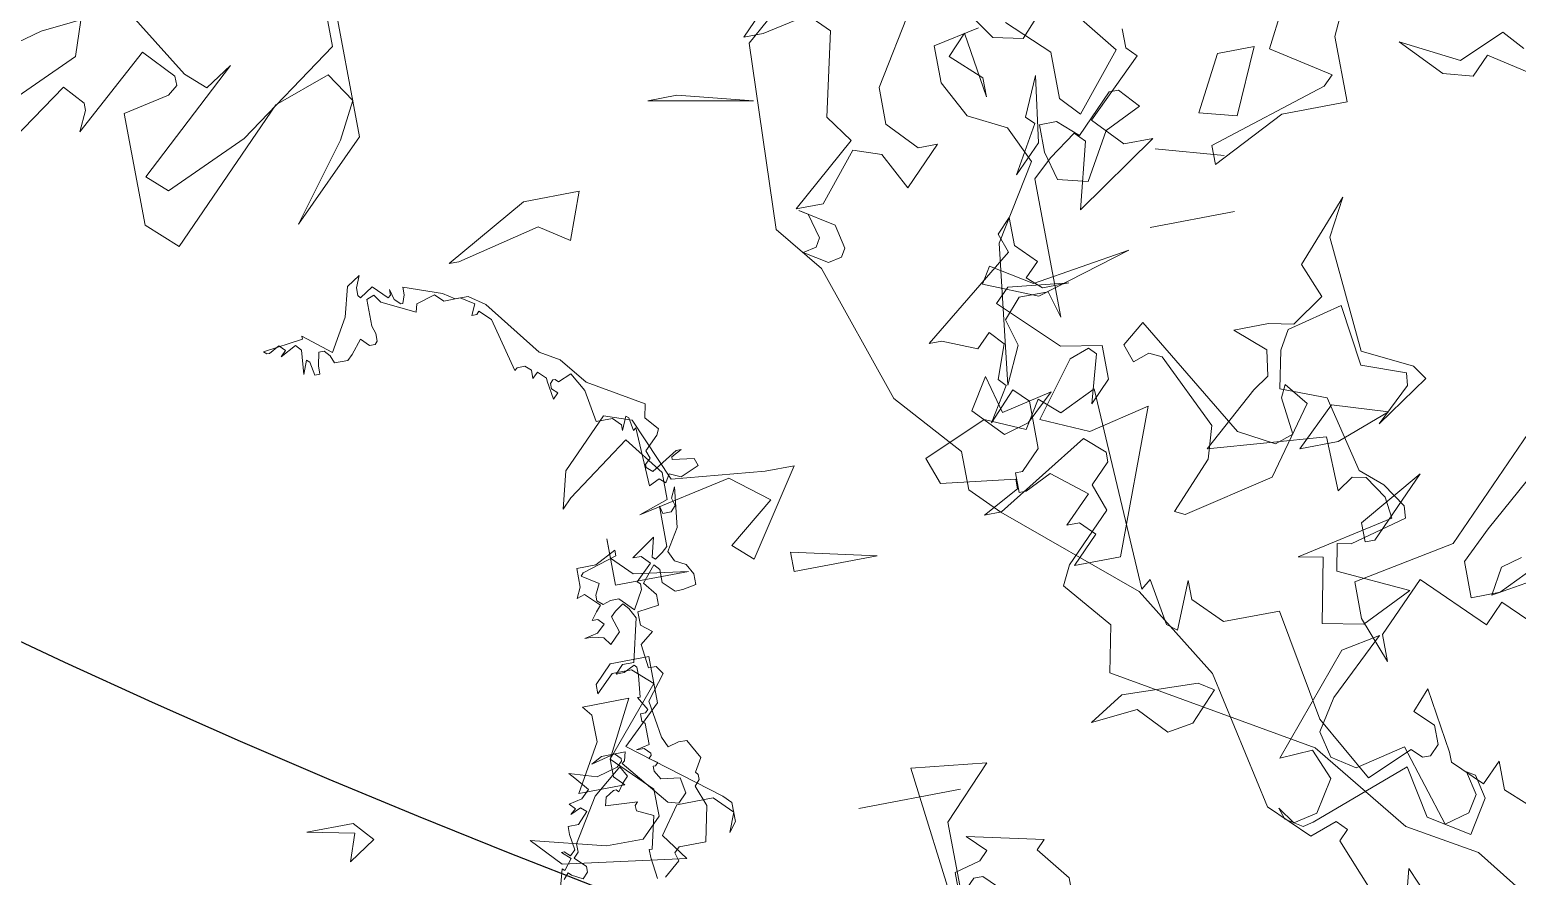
# Model space of a CAD drawing. Header units: millimetres. Extents: x 1418 to 1811, y 1796 to 1956.
# Drawn here: x 1473.489 to 1474.383, y 1832.06 to 1832.568 of the extents above; entities that cross this region are included whole.
import ezdxf

# ---------------------------------------------------------------- set-up
doc = ezdxf.new("R2010")
doc.units = ezdxf.units.MM
doc.layers.add('ARBRE', color=251, linetype='Continuous', lineweight=13)
doc.layers.add('VEGETAIS', color=3, linetype='Continuous')

# ---------------------------------------------------------------- blocks, each defined once
blk = doc.blocks.new('WMF26', base_point=(0, 0.0008))
at = {"color": 85}
for points in [[(11.3025, -1.7915), (11.412, -2.069), (11.3758, -2.1052), (11.412, -2.1414), (11.5141, -2.1052), (11.6524, -2.2427), (11.7611, -2.7672), (11.9727, -3.1163), (12.4238, -3.5016), (12.5251, -3.6045), (12.5251, -3.7494), (12.7359, -3.9898), (12.9112, -4.5142), (13.0496, -4.688), (13.0199, -5.387), (12.7721, -5.5977)], [(5.191, -0.2857), (5.8604, -0.2206), (6.2753, -0.1111)]]:
    blk.add_lwpolyline(points, dxfattribs=at)
at = {"color": 106}
for points in [[(10.517, -2.6906), (10.6554, -2.8289), (10.7278, -2.7565), (10.9386, -2.9672), (11.1139, -2.7927), (11.1139, -2.6906), (11.179, -2.866), (11.179, -3.0035), (10.7937, -3.0759), (10.4438, -3.4258)], [(10.2042, -3.4909), (10.6554, -3.1055), (10.7649, -3.0035), (10.7649, -2.866), (10.6554, -2.866), (10.517, -2.931)], [(11.179, -1.92), (11.0777, -1.6796), (10.9682, -1.6433), (10.9682, -1.5338), (11.216, -1.7808), (11.179, -1.92), (11.179, -1.92)], [(11.1139, -3.215), (10.8661, -3.3534), (11.0777, -3.1426), (11.1139, -3.1426), (11.1139, -3.215), (11.1139, -3.215)], [(12.0912, -3.3558), (12.1431, -3.4085), (12.1908, -3.4085), (12.0912, -3.5082), (12.2172, -3.6086), (12.3168, -3.5608), (12.3423, -3.5608), (12.3423, -3.6349), (12.3168, -3.6349), (12.2427, -3.7082), (12.2427, -3.8869), (12.2954, -3.9396), (12.3958, -3.8342), (12.3168, -3.9602), (12.3423, -3.9873), (12.2954, -4.1133), (12.3423, -4.166), (12.3958, -4.1133), (12.5218, -4.166), (12.5696, -4.166), (12.2172, -4.4451), (12.2427, -4.5184), (12.1908, -4.5711), (12.1908, -4.4657), (12.1167, -4.3916), (12.1694, -4.3389), (12.1167, -4.2919), (12.0171, -4.2919), (12.2427, -4.3183), (12.2954, -4.2656), (12.0912, -4.0664), (11.9389, -4.04), (11.9389, -3.9132), (12.0171, -3.8342), (11.9653, -4.0137), (11.9908, -4.04), (12.0649, -4.0137), (12.2172, -3.8136), (12.0435, -3.7346), (11.8121, -3.7873), (12.0171, -3.2562), (12.1908, -3.2562), (12.0912, -3.3558), (12.0912, -3.3558)], [(11.1428, -3.6662), (10.9386, -3.6012), (11.1428, -3.5271), (11.2885, -3.5271), (11.1428, -3.6662), (11.1428, -3.6662)], [(12.0163, -4.7859), (12.0163, -4.8889), (11.9513, -4.8889), (11.8772, -4.823), (11.7397, -4.9613), (11.7034, -4.9613), (11.6376, -4.8889), (11.7759, -4.823), (11.8772, -4.6484), (11.9875, -4.6773), (12.0163, -4.7859), (12.0163, -4.7859)], [(12.7145, -4.9251), (12.8602, -4.7497), (12.9623, -4.7497), (12.7145, -4.9613), (12.7869, -5.0634), (12.7145, -5.3763), (12.7869, -5.4487), (12.9623, -5.4125), (13.0347, -5.4125), (12.9623, -5.4849), (12.5762, -5.4849), (12.4749, -5.5508), (12.4016, -5.5508), (12.4749, -5.4849), (12.4016, -5.4125), (12.5762, -5.1358), (12.5762, -4.9975), (12.4749, -4.8889), (12.4016, -4.8889), (12.5399, -4.7497), (12.6124, -4.8889), (12.7145, -4.9251), (12.7145, -4.9251)], [(11.3173, -5.0272), (11.179, -5.0272), (11.2885, -4.7859), (11.426, -4.823), (11.3173, -5.0272), (11.3173, -5.0272)], [(12.2995, -5.2009), (12.2271, -5.275), (12.1908, -5.0272), (12.1908, -5.0996), (12.2995, -5.2009), (12.2995, -5.2009)], [(5.5903, -5.5212), (5.3145, -5.4487), (5.1762, -5.4487), (5.1029, -5.5212), (5.1029, -5.6232), (5.2421, -5.7624), (5.0305, -6.0094), (5.1029, -6.0744), (5.1762, -6.0744), (5.2421, -6.0094), (5.2421, -6.0456), (5.1762, -6.1115), (5.0305, -6.1115), (5.0305, -5.9361), (5.1762, -5.7986), (4.8559, -5.5508), (4.8271, -5.5212), (4.8271, -5.4487), (4.8559, -5.4125), (4.8271, -5.4849), (4.893, -5.5508), (5.0305, -5.5508), (5.1029, -5.4487), (5.0305, -5.3474), (5.489, -5.4125), (5.5903, -5.5212), (5.5903, -5.5212)], [(3.9832, -5.4125), (4.3685, -5.4125), (3.9832, -5.4125), (3.9832, -5.4125)], [(2.5498, -5.769), (2.5004, -6.0102), (2.591, -6.0291), (2.223, -6.1065), (2.2328, -6.1872), (2.2888, -6.272), (2.339, -6.2827), (2.4, -6.2424), (2.4049, -6.4482), (2.8487, -6.4861), (2.6387, -6.6697), (2.5778, -6.7092), (2.5638, -6.8064), (2.67, -6.901), (2.5391, -6.901), (2.4477, -6.8821), (2.3259, -6.9628), (2.3777, -7.0945), (2.1818, -7.311), (2.2567, -7.1744), (2.2205, -6.7364), (2.0394, -6.6466), (2.0031, -6.5923), (2.204, -6.4589), (2.0739, -6.5799), (2.0698, -6.6269), (2.2312, -6.6862), (2.2616, -6.9175), (2.4716, -6.8665), (2.5128, -6.7957), (2.5424, -6.6549), (2.3761, -6.5898), (2.3094, -6.3025), (2.2287, -6.2333), (2.1686, -6.1428), (2.1727, -6.0967), (2.3884, -6.0398), (2.4395, -6.0506), (2.4601, -5.9501), (2.2065, -5.8299), (2.3983, -5.7377), (2.5498, -5.769), (2.5498, -5.769)], [(4.4418, -6.3947), (4.1281, -6.3222), (4.4418, -6.3222), (4.4418, -6.3947), (4.4418, -6.3947)], [(4.478, -6.5989), (4.6155, -6.7076), (4.9654, -6.6351), (4.8559, -6.6713), (4.8559, -6.7734), (4.9654, -6.9183), (5.2058, -6.7438), (5.2421, -6.7076), (5.2058, -6.8459), (5.0305, -7.0212), (4.9292, -6.985), (4.8271, -6.7438), (4.478, -6.7076), (4.3685, -6.7076), (4.5793, -6.3947), (4.6517, -6.4597), (4.478, -6.5989), (4.478, -6.5989)], [(5.1029, -6.5701), (5.1029, -6.4968), (5.0305, -6.4235), (4.8271, -6.3947), (5.1029, -6.3947), (5.1029, -6.5701), (5.1029, -6.5701)], [(2.586, -7.3333), (2.9055, -7.3333), (2.586, -7.3333), (2.586, -7.3333)], [(7.3374, -8.4176), (6.7117, -8.695), (6.6392, -8.9058)], [(6.5371, -8.9058), (6.3255, -8.5559), (6.2531, -8.4909), (6.1518, -8.5559), (6.5371, -8.2076), (6.4639, -8.141), (6.1518, -8.2801), (5.7657, -8.5559), (5.7657, -8.7313)], [(5.7295, -8.7675), (5.7295, -8.2076), (6.0127, -7.9302), (5.8019, -8.2076), (5.7295, -8.3451), (5.8019, -8.4546), (6.0127, -8.3814), (6.4639, -7.9302), (6.5734, -8.0323), (6.5734, -8.4546), (6.3988, -8.4909), (6.3618, -8.5197), (6.3618, -8.5559), (6.4639, -8.6654), (6.7479, -8.4176), (6.7117, -8.4909), (6.7117, -8.5197), (6.7767, -8.5921), (7.1266, -8.3451)], [(2.586, -7.5449), (2.833, -7.6173), (2.586, -7.5449), (2.586, -7.5449)], [(3.2842, -7.8215), (3.2192, -7.9672), (3.2554, -7.7194), (3.3567, -7.6173), (3.2554, -7.7927), (3.2842, -7.8215), (3.2842, -7.8215)], [(5.4528, -7.6832), (5.489, -7.6832), (5.1762, -7.8577), (4.9654, -7.8577), (5.0305, -7.6832), (5.1391, -7.7556), (5.4528, -7.6832), (5.4528, -7.6832)], [(4.6517, -8.141), (4.2664, -8.0685), (4.5431, -8.141), (4.6517, -8.141), (4.6517, -8.141)]]:
    blk.add_lwpolyline(points, dxfattribs=at)
at = {"color": 63}
for points in [[(10.3532, -1.2029), (10.9131, -1.9307), (11.1609, -2.0756), (11.4375, -2.4255), (12.1357, -2.8404), (12.0995, -3.0142), (12.2452, -3.1895), (12.209, -3.262), (12.0344, -3.4365), (12.0706, -3.5386), (11.9982, -3.6119), (11.9982, -3.6481), (12.0706, -3.7132), (12.4205, -3.5016), (12.4856, -3.5016), (12.3464, -3.5757), (12.3464, -3.6119), (12.6239, -3.6481), (12.6601, -3.7494), (12.4205, -3.8515), (12.274, -3.7856), (12.209, -3.8877), (12.1357, -3.8227), (11.9982, -3.8877), (11.962, -3.1237), (11.9249, -3.1533), (11.8953, -2.9779), (11.859, -2.9491), (11.7866, -3.1237), (11.7866, -3.0512), (11.6853, -2.9491), (11.4737, -2.9491), (11.4013, -2.5268), (11.263, -2.2789), (11.0884, -2.353), (11.0522, -2.3168), (11.0226, -2.3168), (10.9863, -2.353), (10.9863, -2.4255), (11.0522, -2.4905), (10.9863, -2.563), (10.9501, -2.3168), (10.9501, -2.2789), (10.848, -2.1777), (10.7756, -2.2501), (10.7756, -2.1414), (10.7031, -2.0756)], [(12.0706, -4.7612), (12.1357, -4.8996), (12.274, -4.972), (12.3464, -5.1103), (12.3464, -5.2495), (12.1727, -5.2857)], [(12.0706, -5.2857), (11.9249, -5.1465), (11.9249, -4.972), (11.859, -4.8996), (11.6853, -5.1103), (11.8228, -5.2857)], [(1.3453, -7.5918), (1.5561, -7.7301), (1.6219, -7.6643), (1.7306, -7.6939), (1.8689, -7.8396), (1.6582, -7.7301), (1.4836, -7.8034), (1.4178, -7.7301)], [(10.8118, -5.1465), (10.8768, -5.0091), (10.8768, -4.7612), (11.1246, -4.7612), (11.4013, -4.6229), (11.4013, -4.6954), (10.9501, -4.8345), (10.9131, -4.8707), (11.1246, -5.0091), (11.0522, -5.1465)], [(11.6483, -5.1828), (11.6483, -5.1103), (11.6121, -5.0741), (11.8228, -4.8707), (11.7216, -4.7612), (11.6121, -4.7612), (11.9249, -4.5505), (11.859, -4.7975), (11.8953, -4.8345), (11.9982, -4.7612), (12.0706, -4.6954), (12.0706, -4.1717), (12.0995, -4.2738), (12.209, -4.2738), (12.274, -4.2006), (12.2452, -4.0993), (12.3102, -3.9602), (12.2452, -4.4846), (12.0706, -4.7612), (12.0706, -4.7612)], [(4.8889, -6.482), (4.8707, -6.4424), (4.8304, -6.4219), (4.8098, -6.3823), (4.8098, -6.342), (4.86, -6.3321), (4.8889, -6.3321), (4.9308, -6.3716), (4.9308, -6.4219), (4.9498, -6.4424), (5, -6.3823), (4.9605, -6.3321), (4.9605, -6.2918), (5.0395, -6.2819), (5.0395, -6.2317), (5, -6.1996), (5.0502, -6.1601), (5.0395, -6.0695), (5.0107, -6.0695), (4.9893, -6.0398), (5.0609, -5.9485), (5.0395, -5.8077), (5.0214, -5.7682), (4.9811, -5.7789), (4.9498, -5.7789), (4.9103, -5.7072), (4.9391, -5.6562), (4.9308, -5.6463), (4.9308, -5.6274), (4.9498, -5.606), (4.921, -5.5269), (4.9498, -5.3952), (5.0502, -5.3952), (5.0708, -5.3763), (5.0609, -5.345), (5.121, -5.2947)], [(5.1507, -5.2947), (5.1614, -5.3763), (5.1614, -5.4059), (5.1507, -5.4059), (5.121, -5.5269), (5.182, -5.5557), (5.182, -5.5771), (5.1712, -5.5878), (5.2915, -5.5961), (5.2832, -5.6274), (5.2519, -5.6463), (5.2412, -5.6463), (5.233, -5.6381), (5.2124, -5.6669), (5.191, -5.6891), (5.2124, -5.7286), (5.3227, -5.6381), (5.4232, -5.4767), (5.4232, -5.4454), (5.4421, -5.4265), (5.4026, -5.387), (5.4026, -5.3656), (5.4232, -5.345), (5.4635, -5.3656), (5.4734, -5.3763), (5.4923, -5.3557)], [(5.5236, -5.2865), (5.4923, -5.3952), (5.4841, -5.387), (5.4528, -5.4265), (5.4841, -5.4561), (5.4734, -5.4561), (5.4528, -5.4372), (5.4339, -5.4561), (5.4421, -5.5162), (5.4421, -5.5459), (5.4026, -5.5459), (5.3631, -5.5878), (5.3837, -5.606), (5.4232, -5.5878), (5.4026, -5.606), (5.4232, -5.6274), (5.373, -5.6381), (5.3417, -5.6669), (5.3837, -5.7179), (5.4026, -5.7393), (5.3022, -5.7072), (5.2223, -5.7286), (5.2017, -5.7476), (5.2017, -5.7575), (5.2223, -5.7789), (5.3129, -5.7575), (5.2725, -5.7789), (5.182, -5.7789), (5.191, -5.7476), (5.2017, -5.7393), (5.0609, -5.5664), (5.0214, -5.5557), (4.9893, -5.5878), (5, -5.6463), (5.0708, -5.6562), (5.0897, -5.6891), (5.0897, -5.7072), (5.0815, -5.7072), (5.0708, -5.7179), (5.1004, -5.7393), (5.0897, -5.7476), (5.0897, -5.7575), (5.1111, -5.7789), (5.14, -5.7789), (5.0897, -5.7896), (5.0897, -5.8686), (5.1004, -5.8793), (5.1004, -5.9081), (5.0815, -5.9081), (5.0708, -5.9188), (5.1004, -5.969), (5.0897, -5.969), (5.0815, -6.0489), (5.0815, -6.0802), (5.0897, -6.0901), (5.1317, -6.0695), (5.1614, -6.0695), (5.1317, -6.0999), (5.0897, -6.0999), (5.0502, -6.2605), (5.0708, -6.3), (5.0897, -6.3214), (5.121, -6.3), (5.14, -6.2819), (5.121, -6.221), (5.1614, -6.1815), (5.182, -6.2103), (5.2223, -6.221), (5.2519, -6.221), (5.2017, -6.2317), (5.1712, -6.2605), (5.191, -6.2819), (5.2124, -6.2819), (5.191, -6.3107), (5.1712, -6.3321), (5.2223, -6.3823), (5.2519, -6.3716), (5.233, -6.4112), (5.233, -6.482), (5.1614, -6.482), (5.0815, -6.5231), (5.0815, -6.5009), (5.2124, -6.4614), (5.2223, -6.4507), (5.1614, -6.4112), (5.182, -6.3716), (5.182, -6.3502), (5.1614, -6.3321), (5.1317, -6.342), (5.1004, -6.342), (5.0502, -6.2918), (5.0107, -6.3609), (5.0107, -6.3823), (5.0214, -6.3922), (4.9605, -6.4507), (4.9893, -6.482), (5.0214, -6.482), (4.9308, -6.5437), (4.9498, -6.4721), (4.9391, -6.4614), (4.9103, -6.482), (4.8889, -6.5009), (4.8889, -6.6524), (4.8806, -6.6236), (4.8493, -6.6236), (4.8304, -6.6442), (4.8386, -6.6738), (4.8205, -6.7133), (4.8386, -6.5627), (4.8889, -6.482), (4.8889, -6.482)], [(4.0524, -5.3013), (4.0524, -4.7958), (4.1833, -4.7044), (4.4657, -4.7044), (4.2747, -4.8946), (4.2747, -4.9539), (4.2425, -4.9539), (4.1503, -4.8625), (4.0853, -4.9539), (4.1503, -5.5236), (3.8696, -5.4907), (4.0524, -5.3013), (4.0524, -5.3013)], [(1.7347, -5.783), (1.9109, -5.7566), (1.8558, -5.8521), (1.7759, -5.8735)], [(2.3481, -5.6858), (2.558, -5.4915), (2.6321, -5.3746), (2.6099, -5.275), (2.5243, -5.219), (2.3333, -5.2618), (2.2378, -4.9514), (2.1439, -4.9769), (2.1044, -5.0387), (2.125, -5.1284), (2.0937, -5.1095), (2.0739, -5.0189), (2.1521, -4.8963), (2.2995, -4.9901), (2.3374, -5.1869), (2.7186, -5.0502), (2.7581, -5.0412), (2.8199, -5.0799), (2.8347, -5.1243), (2.7894, -5.0609), (2.6988, -5.0807), (2.6247, -5.1968), (2.6717, -5.3137), (2.796, -5.3071), (2.4955, -5.6578), (2.3481, -5.6858), (2.3481, -5.6858)], [(3.7461, -5.1383), (3.6481, -5.014), (3.6481, -4.8897), (3.7132, -4.9555), (3.7724, -4.8897), (3.9626, -5.079), (3.9956, -5.079), (4.0606, -5.014), (4.0277, -5.014), (4.0277, -4.8897), (4.0606, -4.8897), (4.0606, -5.112), (3.9626, -5.1383), (3.9297, -5.1712), (3.9956, -5.2363), (3.7132, -5.1712), (3.7461, -5.1383), (3.7461, -5.1383)], [(3.0438, -5.6364), (2.9886, -5.601), (3.0907, -5.494), (3.1871, -5.4783), (3.2842, -5.5829), (3.4596, -5.5656), (3.3295, -5.6463), (3.0438, -5.6364), (3.0438, -5.6364)], [(6.1601, -5.6315), (6.2613, -5.5664), (6.2251, -5.6677), (6.3996, -5.7048), (6.2251, -5.7048), (6.1601, -5.6315), (6.1601, -5.6315)], [(5.2421, -5.7624), (5.2421, -5.6965), (5.2058, -5.6595), (5.3804, -5.6595), (5.2783, -5.8348), (5.2783, -5.9361), (5.3071, -5.9723), (5.1326, -5.9723), (5.2421, -5.7624), (5.2421, -5.7624)], [(3.0117, -6.2794), (2.8528, -6.4474), (2.8166, -6.5676), (2.9508, -6.8525), (2.9969, -6.8755), (3.0586, -6.8541), (3.0825, -6.9233), (2.9977, -6.9908), (2.7268, -6.5289), (2.5959, -6.4573), (2.5268, -6.4803), (2.5432, -6.6211), (2.5202, -6.6672), (2.4527, -6.5824), (2.6321, -6.3379), (2.9746, -6.2613), (3.0117, -6.2794), (3.0117, -6.2794)], [(3.5715, -6.7586), (3.3797, -6.8006), (3.4851, -6.7034), (3.5798, -6.6779), (3.6827, -6.7866), (3.6086, -6.9027), (3.5715, -6.7586), (3.5715, -6.7586)], [(5.8447, -7.6288), (5.8365, -7.619), (5.7863, -7.6503), (5.736, -7.6), (5.7253, -7.6083), (5.7253, -7.6288), (5.7146, -7.5893), (5.6941, -7.5687), (5.6858, -7.5687), (5.6751, -7.6), (5.6751, -7.6288), (5.5343, -7.5786), (5.4923, -7.5498), (5.4421, -7.5498), (5.3837, -7.5078), (5.2223, -7.2979), (5.1507, -7.2559), (5.0708, -7.1554), (4.8707, -7.0361), (4.8806, -6.9858), (4.8386, -6.9356), (4.8493, -6.9142), (4.8996, -6.864), (4.8889, -6.8343), (4.9103, -6.8138), (4.9103, -6.8031), (4.8889, -6.7841), (4.7892, -6.8451), (4.7703, -6.8451), (4.8098, -6.8245), (4.8098, -6.8138), (4.7291, -6.8031), (4.7192, -6.7742), (4.7892, -6.7446), (4.8304, -6.7635), (4.8493, -6.7339), (4.8707, -6.7528), (4.9103, -6.7339), (4.921, -6.9546), (4.9308, -6.9463), (4.9391, -6.9965), (4.9498, -7.0048), (4.9712, -6.9546), (4.9712, -6.976), (5, -7.0048), (5.0609, -7.0048), (5.0815, -7.1258), (5.121, -7.1974), (5.1712, -7.176), (5.182, -7.1867), (5.191, -7.1867), (5.2017, -7.176), (5.2017, -7.1554), (5.182, -7.1365), (5.2017, -7.1159), (5.2124, -7.1867), (5.2124, -7.1974), (5.2412, -7.2262), (5.2626, -7.2057), (5.2626, -7.2369), (5.2832, -7.2559), (5.3129, -7.2559), (5.3227, -7.2477), (5.373, -7.4494), (5.4133, -7.4889), (5.4232, -7.4782), (5.4421, -7.4782), (5.4232, -7.5185), (5.4734, -7.5498), (5.5343, -7.5498), (5.564, -7.5786), (5.6356, -7.558), (5.6438, -7.5284), (5.7649, -7.5893), (5.7863, -7.619), (5.8151, -7.6083), (5.8151, -7.5078), (5.8052, -7.4782), (5.8052, -7.4494), (5.8151, -7.4387), (5.8365, -7.4387), (5.8653, -7.4683), (5.9056, -7.4181), (5.9262, -7.3991), (5.9765, -7.3991), (5.9872, -7.428), (6.0061, -7.4494), (6.0267, -7.4494), (6.0374, -7.3991), (6.0374, -7.3679), (6.0563, -7.3679), (6.0662, -7.4181), (6.0769, -7.428), (6.0967, -7.3777), (6.0884, -7.4683), (6.1074, -7.4889), (6.1675, -7.4576), (6.1469, -7.4782), (6.1675, -7.4996), (6.2078, -7.4782), (6.2177, -7.4782), (6.2284, -7.4889), (6.0769, -7.5078), (6.0769, -7.5185), (5.9765, -7.4387), (5.9056, -7.558), (5.876, -7.6692), (5.8258, -7.7005), (5.8447, -7.6585), (5.8447, -7.6288), (5.8447, -7.6288)], [(3.3698, -7.209), (2.9985, -7.2649), (3.3591, -7.1587), (3.5567, -7.2411), (3.518, -7.302), (3.3698, -7.209), (3.3698, -7.209)], [(4.1767, -7.6363), (4.054, -7.558), (4.0342, -7.4675), (4.0532, -7.437), (4.1034, -7.4263), (4.189, -7.4807), (4.1388, -7.4914), (4.1199, -7.5226), (4.1454, -7.6165), (4.1767, -7.6363), (4.1767, -7.6363)], [(3.3493, -8.1352), (3.681, -8.6177), (3.8548, -8.5748), (3.8893, -8.537), (4.0318, -8.6341), (4.0342, -8.7066), (3.7189, -8.6465), (3.3962, -8.3814), (3.1764, -8.178), (3.2389, -8.1105), (3.3493, -8.1352), (3.3493, -8.1352)]]:
    blk.add_lwpolyline(points, dxfattribs=at)
blk = doc.blocks.new('T2_02')
at = {"xscale": 0.3499999999999943, "yscale": 0.3499999999999943, "zscale": 0.3499999999999943}
blk.add_blockref('WMF26', (-2.2399, 1.997), dxfattribs=at)

msp = doc.modelspace()

# ---------------------------------------------------------------- linework, layer by layer
at = {"layer": 'VEGETAIS'}
msp.add_spline([(1475.96131, 1833.89887), (1471.88225, 1835.8954), (1472.27532, 1833.09537), (1477.60418, 1832.27086), (1475.96131, 1833.89887)], degree=3, dxfattribs=at)

# ---------------------------------------------------------------- block references
at = {"layer": 'ARBRE', "xscale": 0.4621142716754233, "yscale": 0.4621142716754233, "zscale": 0.4621142716754233, "rotation": 190.6551472559353}
for p in [(1473.24657, 1833.42318), (1474.9644, 1832.80896), (1473.65583, 1832.08633)]:
    msp.add_blockref('T2_02', p, dxfattribs=at)

doc.saveas('drawing.dxf')
